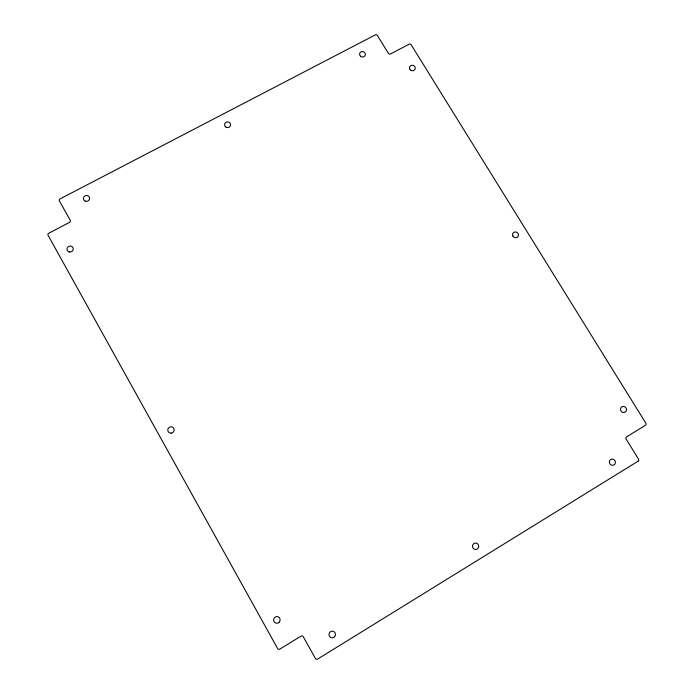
<?xml version="1.0" encoding="UTF-8"?>
<svg xmlns="http://www.w3.org/2000/svg" width="694" height="694" viewBox="0 0 694 694"><rect width="100%" height="100%" fill="white"/><g stroke="black" fill="none" stroke-linecap="round" stroke-linejoin="round"><path stroke-width="1.04" d="M638.046 461.206L317.67 659.057A1.7 1.622 -79.8 0 1 315.44 658.476L303.269 636.719A1.692 1.622 -77.9 0 0 301.049 636.129L279.838 649.116A1.7 1.631 -75.1 0 1 277.617 648.526L48.068 235.309A1.579 1.492 -16.4 0 1 48.736 233.271L69.582 222.34A1.57 1.483 -14.4 0 0 70.241 220.31L59.38 200.904A1.562 1.475 -13.4 0 1 60.048 198.9L375.385 34.865A1.457 1.353 15.5 0 1 377.371 35.411L388.475 53.429A1.457 1.362 16.7 0 0 390.47 53.985L409.139 44.182A1.457 1.353 18 0 1 411.126 44.737L645.862 423.236A1.562 1.475 55.6 0 1 645.429 425.327L626.543 436.89A1.57 1.483 56.9 0 0 626.101 438.998L638.489 459.081A1.579 1.483 58.7 0 1 638.046 461.206M334.664 636.658A3.366 3.236 -81.9 0 0 332.816 631.184A3.366 3.236 -81.9 0 0 329.156 635.635A3.366 3.236 -81.9 0 0 334.664 636.658M609.375 461.97A3.158 2.984 59.3 0 0 613.869 464.98A3.158 2.984 59.3 0 0 613.973 459.593A3.158 2.984 59.3 0 0 609.375 461.97M472.579 545.423A3.244 3.123 74.7 0 0 476.431 549.44A3.244 3.123 74.7 0 0 477.81 544.053A3.244 3.123 74.7 0 0 472.579 545.423M278.971 622.414A3.366 3.244 -74.2 0 0 277.938 616.723A3.366 3.244 -74.2 0 0 273.662 620.583A3.366 3.244 -74.2 0 0 278.971 622.414M171.132 433.134A3.227 3.14 -36.9 0 0 173.665 428.189A3.227 3.14 -36.9 0 0 168.139 428.588A3.227 3.14 -36.9 0 0 171.132 433.134M69.331 251.965A3.158 2.993 -16.5 0 0 73.148 248.157A3.158 2.993 -16.5 0 0 67.882 246.995A3.158 2.993 -16.5 0 0 69.331 251.965M620.514 409.694A3.114 2.941 54.3 0 0 625.311 412.002A3.114 2.941 54.3 0 0 624.661 406.719A3.114 2.941 54.3 0 0 620.514 409.694M512.866 236.003A3.002 2.854 34.3 0 0 517.967 236.541A3.002 2.854 34.3 0 0 515.685 231.952A3.002 2.854 34.3 0 0 512.866 236.003M410.197 69.782A2.923 2.733 18.6 0 0 415.116 68.992A2.923 2.733 18.6 0 0 411.759 65.314A2.923 2.733 18.6 0 0 410.197 69.782M85.31 201.173A3.114 2.941 -11.8 0 0 89.587 197.981A3.114 2.941 -11.8 0 0 84.616 196.133A3.114 2.941 -11.8 0 0 85.31 201.173M360.455 56.179A2.932 2.733 14.7 0 0 365.322 55.06A2.932 2.733 14.7 0 0 361.721 51.608A2.932 2.733 14.7 0 0 360.455 56.179M225.914 127.115A3.01 2.845 2.8 0 0 230.582 124.937A3.01 2.845 2.8 0 0 226.235 122.196A3.01 2.845 2.8 0 0 225.914 127.115"/></g></svg>
